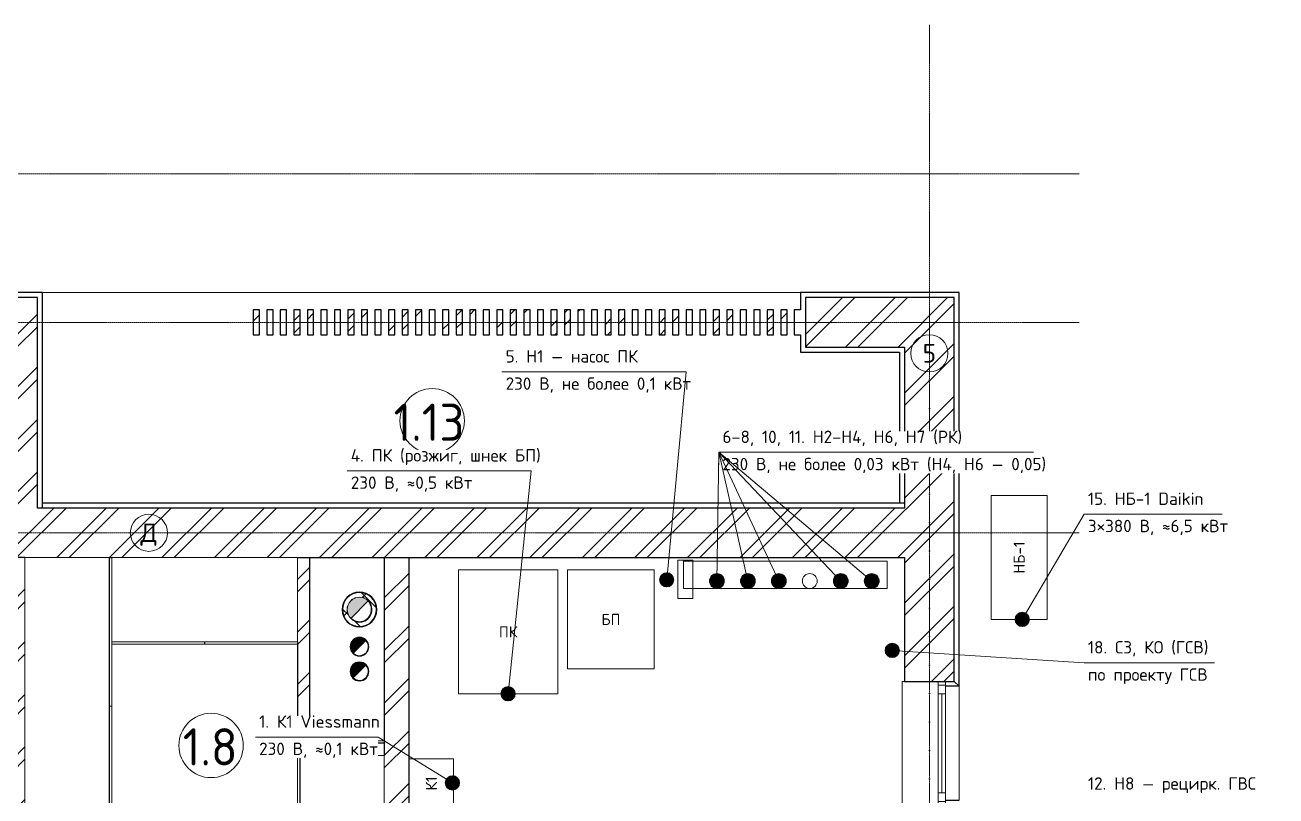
# Model space of a CAD drawing. Header units: millimetres. Extents: x -5016 to 62892, y -6019 to 88916.
# Drawn here: x 52700 to 62798, y 11674 to 17902 of the extents above; entities that cross this region are included whole.
import ezdxf
from ezdxf.enums import TextEntityAlignment as Align

# ---------------------------------------------------------------- set-up
doc = ezdxf.new("R2010")
doc.units = ezdxf.units.MM
doc.linetypes.add('ОВ_ШП', pattern=[460, 300, -80, 0, -80])
doc.linetypes.add('Осевая 12-2-2', pattern=[16, 12, -2, 0, -2])
for name, color, linetype, lineweight in [('A-AREA-IDEN', 8, 'Continuous', 13), ('A-COLS', 8, 'Continuous', 13), ('A-DETL-GENF', 9, 'Continuous', 13), ('A-FLOR', 9, 'Continuous', 13), ('A-GLAZ', 8, 'Continuous', 13), ('A-WALL', 8, 'Continuous', 13), ('A-WALL-PATT', 8, 'Continuous', 13), ('I-FURN', 9, 'Continuous', 13), ('S-GRID', 8, 'Continuous', 13), ('АР_подложка', 8, 'Continuous', 13), ('ОВ_выноски', 7, 'Continuous', 18), ('ОВ_марки', 7, 'Continuous', 18), ('ОВ_размеры', 7, 'Continuous', 13), ('ТЗ_контекст', 8, 'Continuous', 18), ('ТЗ_ЭОМ', 1, 'Continuous', 35)]:
    doc.layers.add(name, color=color, linetype=linetype, lineweight=lineweight)
doc.styles.add('GOST', font='isocpeur.ttf', dxfattribs={"width": 0.9})
doc.styles.add('GOST Common', font='GOST_Common.ttf', dxfattribs={"height": 300})
pattern_1 = [(45, (0, 0), (-212.132, 212.132), []), (45, (0, 100), (-212.132, 212.132), [])]

# ---------------------------------------------------------------- blocks, each defined once
blk = doc.blocks.new('INT 18 Шкаф - INT 18 Шкаф-1611660-Этаж 1 - Планировка')
at = {"layer": 'I-FURN'}
for p, q in [((-400, 350), (400, 350)), ((-400, 350), (-400, -330)), ((400, -330), (400, 350)), ((400, -330), (-400, -330)), ((-398.5, -332), (-0.8, -332)), ((-398.5, -332), (-398.5, -350)), ((-0.8, -350), (-398.5, -350)), ((-0.8, -350), (-0.8, -332)), ((0.8, -332), (398.5, -332)), ((0.8, -332), (0.8, -350)), ((398.5, -350), (0.8, -350)), ((398.5, -350), (398.5, -332))]:
    blk.add_line(p, q, dxfattribs=at)
blk = doc.blocks.new('INT 20 Окно Прямоугольник 1ст - INT 20 Окно Прямоугольник 1ст 1000-3000h-1568821-Этаж 1 - Планировка')
at = {"layer": 'A-GLAZ'}
for p, q in [((460, 240), (-460, 240)), ((-500, 130), (-400, 130)), ((-470, 130), (-500, 130)), ((-470, 70), (-470, 130)), ((-400, 130), (-470, 130)), ((-470, 130), (-470, 70)), ((400, 130), (500, 130)), ((470, 130), (400, 130)), ((500, 130), (470, 130)), ((470, 130), (470, 70)), ((470, 70), (470, 130)), ((-500, 70), (-470, 70)), ((-400, 70), (-500, 70)), ((-470, 70), (-400, 70)), ((500, 70), (400, 70)), ((400, 70), (470, 70)), ((470, 70), (500, 70)), ((-500, -200), (-500, -220)), ((500, -220), (500, -200)), ((-500, -220), (500, -220))]:
    blk.add_line(p, q, dxfattribs=at)
blk = doc.blocks.new('INT 20 Откосы окон снаружи Прямоугольник - INT 20 Откосы окон снаружи Прямоугольник-1566574-Этаж 1 - Планировка')
at = {"layer": 'A-WALL', "lineweight": 25}
for p, q in [((-477, 30), (-477, -80)), ((443, -80), (443, 30))]:
    blk.add_line(p, q, dxfattribs=at)
blk = doc.blocks.new('INT 20 Створка - 05_ Правое поворотно-откидное-1566575-Этаж 1 - Планировка')
at = {"layer": 'A-GLAZ'}
for p, q in [((400, 30), (-400, 30)), ((-400, 30), (-400, -30)), ((400, 30), (-400, 30)), ((-400, 30), (-400, -30)), ((400, -30), (400, 30)), ((400, -30), (400, 30)), ((-400, 0), (400, 0)), ((-400, -30), (400, -30)), ((-400, -30), (400, -30))]:
    blk.add_line(p, q, dxfattribs=at)
blk = doc.blocks.new('INT 18 Шкаф - INT 18 Шкаф-1565127-Этаж 1 - Планировка')
at = {"layer": 'I-FURN'}
for p, q in [((-750, 350), (750, 350)), ((-750, 350), (-750, -330)), ((750, -330), (750, 350)), ((750, -330), (-750, -330)), ((-748.5, -332), (-0.8, -332)), ((-748.5, -332), (-748.5, -350)), ((-0.8, -350), (-748.5, -350)), ((-0.8, -350), (-0.8, -332)), ((0.8, -332), (748.5, -332)), ((0.8, -332), (0.8, -350)), ((748.5, -350), (0.8, -350)), ((748.5, -350), (748.5, -332))]:
    blk.add_line(p, q, dxfattribs=at)
blk = doc.blocks.new('INT 18 Шкаф - INT 18 Шкаф-1565469-Этаж 1 - Планировка')
at = {"layer": 'I-FURN'}
for p, q in [((-1200, 330), (-1200, -350)), ((-1200, 330), (1200, 330)), ((-1198.5, 350), (-1198.5, 332)), ((-0.8, 332), (-1198.5, 332)), ((-520, 350), (-0.8, 350)), ((-0.8, 332), (-0.8, 350)), ((0.8, 350), (1198.5, 350)), ((0.8, 350), (0.8, 332)), ((1198.5, 332), (0.8, 332)), ((1198.5, 332), (1198.5, 350)), ((1200, -350), (1200, 330)), ((1200, -350), (-1200, -350))]:
    blk.add_line(p, q, dxfattribs=at)
blk = doc.blocks.new('INT Марка помещения - Номер помещения _ Площадь _ Имя-1615504-Этаж 1 - Планировка')
at = {"layer": 'A-AREA-IDEN'}
for start, end in [(360, 180), (180, 360)]:
    blk.add_arc((0, 0), 2.6, start, end, dxfattribs=at)
blk = doc.blocks.new('АР_plan1')
at = {"layer": 'A-COLS'}
h = blk.add_hatch(dxfattribs=at)
h.set_pattern_fill('FP_3', color=256, style=0, pattern_type=2)
h.set_pattern_definition([(45, (0, 0), (-141.4214, 141.4214), []), (135, (0, 0), (-141.4214, -141.4214), [])])
h.paths.add_polyline_path([(17568, 17715), (17607, 17720), (17643, 17737), (17672, 17762), (17694, 17795), (17705, 17833), (17705, 17872), (17693, 17911), (17672, 17943), (17643, 17969), (17607, 17985), (17568, 17991), (17529, 17985), (17494, 17969), (17464, 17943), (17443, 17910), (17432, 17872), (17432, 17833), (17443, 17795), (17464, 17762), (17494, 17737), (17529, 17720)])
h.paths.add_polyline_path([(17568, 17753), (17534, 17759), (17504, 17776), (17482, 17803), (17472, 17827), (17468, 17853), (17472, 17879), (17482, 17903), (17497, 17923), (17518, 17939), (17542, 17949), (17568, 17953), (17594, 17949), (17618, 17939), (17638, 17923), (17655, 17903), (17667, 17870), (17667, 17835), (17655, 17803), (17632, 17776), (17602, 17759)])
at = {"layer": 'A-DETL-GENF'}
for points in [[(17497, 17782), (17639, 17923), (17618, 17939), (17594, 17949), (17568, 17953), (17542, 17949), (17518, 17939), (17497, 17923), (17482, 17903), (17472, 17879), (17468, 17853), (17472, 17827), (17482, 17803)], [(17517, 17501), (17620, 17604), (17605, 17616), (17587, 17623), (17568, 17626), (17549, 17623), (17532, 17616), (17517, 17604), (17505, 17589), (17498, 17572), (17495, 17553), (17498, 17534), (17505, 17516)], [(17517, 17301), (17620, 17404), (17605, 17416), (17587, 17423), (17568, 17426), (17549, 17423), (17532, 17416), (17517, 17404), (17504, 17386), (17498, 17372), (17495, 17353), (17498, 17334), (17505, 17316)]]:
    blk.add_hatch(color=256, dxfattribs=at).paths.add_polyline_path(points)
at = {"layer": 'A-WALL-PATT', "lineweight": 9}
h = blk.add_hatch(dxfattribs=at)
h.set_pattern_fill('FP_1', color=256, style=0, pattern_type=2)
h.set_pattern_definition(pattern_1)
h.paths.add_polyline_path([(14930, 19973), (14968, 19973), (14968, 20373), (14428, 20373), (14428, 19973), (14568, 19973)])
h.paths.add_polyline_path([(11868, 19973), (12008, 19973), (12008, 20373), (11868, 20373), (11868, 20243)])
h = blk.add_hatch(dxfattribs=at)
h.set_pattern_fill('FP_1', color=256, style=0, pattern_type=2)
h.set_pattern_definition(pattern_1)
h.paths.add_polyline_path([(21968, 19973), (22368, 19973), (22368, 20373), (21168, 20373), (21168, 19973)])
h = blk.add_hatch(dxfattribs=at)
h.set_pattern_fill('FP_1', color=256, style=0, pattern_type=2)
h.set_pattern_definition(pattern_1)
h.paths.add_polyline_path([(16711, 20073), (16761, 20073), (16761, 20273), (16711, 20273)])
h = blk.add_hatch(dxfattribs=at)
h.set_pattern_fill('FP_1', color=256, style=0, pattern_type=2)
h.set_pattern_definition(pattern_1)
h.paths.add_polyline_path([(16820, 20073), (16870, 20073), (16870, 20273), (16820, 20273)])
h = blk.add_hatch(dxfattribs=at)
h.set_pattern_fill('FP_1', color=256, style=0, pattern_type=2)
h.set_pattern_definition(pattern_1)
h.paths.add_polyline_path([(17038, 20073), (17088, 20073), (17088, 20273), (17038, 20273)])
h = blk.add_hatch(dxfattribs=at)
h.set_pattern_fill('FP_1', color=256, style=0, pattern_type=2)
h.set_pattern_definition(pattern_1)
h.paths.add_polyline_path([(17148, 20073), (17198, 20073), (17198, 20273), (17148, 20273)])
h = blk.add_hatch(dxfattribs=at)
h.set_pattern_fill('FP_1', color=256, style=0, pattern_type=2)
h.set_pattern_definition(pattern_1)
h.paths.add_polyline_path([(17257, 20073), (17307, 20073), (17307, 20273), (17257, 20273)])
h = blk.add_hatch(dxfattribs=at)
h.set_pattern_fill('FP_1', color=256, style=0, pattern_type=2)
h.set_pattern_definition(pattern_1)
h.paths.add_polyline_path([(17475, 20073), (17525, 20073), (17525, 20273), (17475, 20273)])
h = blk.add_hatch(dxfattribs=at)
h.set_pattern_fill('FP_1', color=256, style=0, pattern_type=2)
h.set_pattern_definition(pattern_1)
h.paths.add_polyline_path([(17584, 20073), (17634, 20073), (17634, 20273), (17584, 20273)])
h = blk.add_hatch(dxfattribs=at)
h.set_pattern_fill('FP_1', color=256, style=0, pattern_type=2)
h.set_pattern_definition(pattern_1)
h.paths.add_polyline_path([(17693, 20073), (17743, 20073), (17743, 20273), (17693, 20273)])
h = blk.add_hatch(dxfattribs=at)
h.set_pattern_fill('FP_1', color=256, style=0, pattern_type=2)
h.set_pattern_definition(pattern_1)
h.paths.add_polyline_path([(17803, 20073), (17853, 20073), (17853, 20273), (17803, 20273)])
h = blk.add_hatch(dxfattribs=at)
h.set_pattern_fill('FP_1', color=256, style=0, pattern_type=2)
h.set_pattern_definition(pattern_1)
h.paths.add_polyline_path([(17912, 20073), (17962, 20073), (17962, 20273), (17912, 20273)])
h = blk.add_hatch(dxfattribs=at)
h.set_pattern_fill('FP_1', color=256, style=0, pattern_type=2)
h.set_pattern_definition(pattern_1)
h.paths.add_polyline_path([(18021, 20073), (18071, 20073), (18071, 20273), (18021, 20273)])
h = blk.add_hatch(dxfattribs=at)
h.set_pattern_fill('FP_1', color=256, style=0, pattern_type=2)
h.set_pattern_definition(pattern_1)
h.paths.add_polyline_path([(18130, 20073), (18180, 20073), (18180, 20273), (18130, 20273)])
h = blk.add_hatch(dxfattribs=at)
h.set_pattern_fill('FP_1', color=256, style=0, pattern_type=2)
h.set_pattern_definition(pattern_1)
h.paths.add_polyline_path([(18239, 20073), (18289, 20073), (18289, 20273), (18239, 20273)])
h = blk.add_hatch(dxfattribs=at)
h.set_pattern_fill('FP_1', color=256, style=0, pattern_type=2)
h.set_pattern_definition(pattern_1)
h.paths.add_polyline_path([(18349, 20073), (18399, 20073), (18399, 20273), (18349, 20273)])
h = blk.add_hatch(dxfattribs=at)
h.set_pattern_fill('FP_1', color=256, style=0, pattern_type=2)
h.set_pattern_definition(pattern_1)
h.paths.add_polyline_path([(18458, 20073), (18508, 20073), (18508, 20273), (18458, 20273)])
h = blk.add_hatch(dxfattribs=at)
h.set_pattern_fill('FP_1', color=256, style=0, pattern_type=2)
h.set_pattern_definition(pattern_1)
h.paths.add_polyline_path([(18567, 20073), (18617, 20073), (18617, 20273), (18567, 20273)])
h = blk.add_hatch(dxfattribs=at)
h.set_pattern_fill('FP_1', color=256, style=0, pattern_type=2)
h.set_pattern_definition(pattern_1)
h.paths.add_polyline_path([(18676, 20073), (18726, 20073), (18726, 20273), (18676, 20273)])
h = blk.add_hatch(dxfattribs=at)
h.set_pattern_fill('FP_1', color=256, style=0, pattern_type=2)
h.set_pattern_definition(pattern_1)
h.paths.add_polyline_path([(18785, 20073), (18835, 20073), (18835, 20273), (18785, 20273)])
h = blk.add_hatch(dxfattribs=at)
h.set_pattern_fill('FP_1', color=256, style=0, pattern_type=2)
h.set_pattern_definition(pattern_1)
h.paths.add_polyline_path([(18895, 20073), (18945, 20073), (18945, 20273), (18895, 20273)])
h = blk.add_hatch(dxfattribs=at)
h.set_pattern_fill('FP_1', color=256, style=0, pattern_type=2)
h.set_pattern_definition(pattern_1)
h.paths.add_polyline_path([(19113, 20073), (19163, 20073), (19163, 20273), (19113, 20273)])
h = blk.add_hatch(dxfattribs=at)
h.set_pattern_fill('FP_1', color=256, style=0, pattern_type=2)
h.set_pattern_definition(pattern_1)
h.paths.add_polyline_path([(19222, 20073), (19272, 20073), (19272, 20273), (19222, 20273)])
h = blk.add_hatch(dxfattribs=at)
h.set_pattern_fill('FP_1', color=256, style=0, pattern_type=2)
h.set_pattern_definition(pattern_1)
h.paths.add_polyline_path([(19331, 20073), (19381, 20073), (19381, 20273), (19331, 20273)])
h = blk.add_hatch(dxfattribs=at)
h.set_pattern_fill('FP_1', color=256, style=0, pattern_type=2)
h.set_pattern_definition(pattern_1)
h.paths.add_polyline_path([(19550, 20073), (19600, 20073), (19600, 20273), (19550, 20273)])
h = blk.add_hatch(dxfattribs=at)
h.set_pattern_fill('FP_1', color=256, style=0, pattern_type=2)
h.set_pattern_definition(pattern_1)
h.paths.add_polyline_path([(19659, 20073), (19709, 20073), (19709, 20273), (19659, 20273)])
h = blk.add_hatch(dxfattribs=at)
h.set_pattern_fill('FP_1', color=256, style=0, pattern_type=2)
h.set_pattern_definition(pattern_1)
h.paths.add_polyline_path([(19768, 20073), (19818, 20073), (19818, 20273), (19768, 20273)])
h = blk.add_hatch(dxfattribs=at)
h.set_pattern_fill('FP_1', color=256, style=0, pattern_type=2)
h.set_pattern_definition(pattern_1)
h.paths.add_polyline_path([(19986, 20073), (20036, 20073), (20036, 20273), (19986, 20273)])
h = blk.add_hatch(dxfattribs=at)
h.set_pattern_fill('FP_1', color=256, style=0, pattern_type=2)
h.set_pattern_definition(pattern_1)
h.paths.add_polyline_path([(20096, 20073), (20146, 20073), (20146, 20273), (20096, 20273)])
h = blk.add_hatch(dxfattribs=at)
h.set_pattern_fill('FP_1', color=256, style=0, pattern_type=2)
h.set_pattern_definition(pattern_1)
h.paths.add_polyline_path([(20205, 20073), (20255, 20073), (20255, 20273), (20205, 20273)])
h = blk.add_hatch(dxfattribs=at)
h.set_pattern_fill('FP_1', color=256, style=0, pattern_type=2)
h.set_pattern_definition(pattern_1)
h.paths.add_polyline_path([(20423, 20073), (20473, 20073), (20473, 20273), (20423, 20273)])
h = blk.add_hatch(dxfattribs=at)
h.set_pattern_fill('FP_1', color=256, style=0, pattern_type=2)
h.set_pattern_definition(pattern_1)
h.paths.add_polyline_path([(20532, 20073), (20582, 20073), (20582, 20273), (20532, 20273)])
h = blk.add_hatch(dxfattribs=at)
h.set_pattern_fill('FP_1', color=256, style=0, pattern_type=2)
h.set_pattern_definition(pattern_1)
h.paths.add_polyline_path([(20641, 20073), (20691, 20073), (20691, 20273), (20641, 20273)])
h = blk.add_hatch(dxfattribs=at)
h.set_pattern_fill('FP_1', color=256, style=0, pattern_type=2)
h.set_pattern_definition(pattern_1)
h.paths.add_polyline_path([(20860, 20073), (20910, 20073), (20910, 20273), (20860, 20273)])
h = blk.add_hatch(dxfattribs=at)
h.set_pattern_fill('FP_1', color=256, style=0, pattern_type=2)
h.set_pattern_definition(pattern_1)
h.paths.add_polyline_path([(20969, 20073), (21019, 20073), (21019, 20273), (20969, 20273)])
h = blk.add_hatch(dxfattribs=at)
h.set_pattern_fill('FP_1', color=256, style=0, pattern_type=2)
h.set_pattern_definition(pattern_1)
h.paths.add_polyline_path([(14568, 18673), (14968, 18673), (14968, 19973), (14568, 19973)])
h = blk.add_hatch(dxfattribs=at)
h.set_pattern_fill('FP_1', color=256, style=0, pattern_type=2)
h.set_pattern_definition(pattern_1)
h.paths.add_polyline_path([(22368, 18673), (22368, 19973), (21968, 19973), (21968, 18673), (22150, 18673)])
h = blk.add_hatch(dxfattribs=at)
h.set_pattern_fill('FP_1', color=256, style=0, pattern_type=2)
h.set_pattern_definition(pattern_1)
h.paths.add_polyline_path([(21968, 18273), (21968, 18673), (14568, 18673), (14568, 18273), (20706, 18273)])
h = blk.add_hatch(dxfattribs=at)
h.set_pattern_fill('FP_1', color=256, style=0, pattern_type=2)
h.set_pattern_definition(pattern_1)
h.paths.add_polyline_path([(21968, 5973), (22368, 5973), (22368, 7013), (22298, 7013), (22298, 8733), (22368, 8733), (22368, 10663), (22298, 10663), (22298, 12383), (22368, 12383), (22368, 14148), (21968, 14148), (21968, 12423), (22238, 12423), (22238, 10623), (21968, 10623), (21968, 8773), (22238, 8773), (22238, 6973), (21968, 6973), (21968, 6100)])
h.paths.add_polyline_path([(22368, 15248), (22368, 16273), (21968, 16273), (21968, 15248)])
h.paths.add_polyline_path([(21968, 17273), (22368, 17273), (22368, 18673), (21968, 18673), (21968, 18173)])
h = blk.add_hatch(dxfattribs=at)
h.set_pattern_fill('FP_1', color=256, style=0, pattern_type=2)
h.set_pattern_definition(pattern_1)
h.paths.add_polyline_path([(14868, 5973), (14868, 7373), (14568, 7373), (14568, 5973)])
h.paths.add_polyline_path([(14868, 8273), (14868, 13948), (14568, 13948), (14568, 8273)])
h.paths.add_polyline_path([(14568, 15448), (14868, 15448), (14868, 18273), (14568, 18273), (14568, 15873)])
h = blk.add_hatch(dxfattribs=at)
h.set_pattern_fill('FP_1', color=256, style=0, pattern_type=2)
h.set_pattern_definition(pattern_1)
h.paths.add_polyline_path([(17168, 16673), (17168, 18273), (17068, 18273), (17068, 16673), (17088, 16673)])
h = blk.add_hatch(dxfattribs=at)
h.set_pattern_fill('FP_1', color=256, style=0, pattern_type=2)
h.set_pattern_definition(pattern_1)
h.paths.add_polyline_path([(17968, 13723), (17968, 14248), (17768, 14248), (17768, 13723), (17818, 13723)])
h.paths.add_polyline_path([(17768, 15148), (17968, 15148), (17968, 18273), (17768, 18273), (17768, 15673)])
h = blk.add_hatch(dxfattribs=at)
h.set_pattern_fill('FP_1', color=256, style=0, pattern_type=2)
h.set_pattern_definition(pattern_1)
h.paths.add_polyline_path([(17168, 16773), (17168, 16673), (17768, 16673), (17768, 16773)])
at = {"layer": 'A-COLS', "lineweight": 25}
for centre, radius, start, end in [((17568, 17853), 140, 90, 270), ((17568, 17853), 138, 90, 270), ((17568, 17853), 138, 90, 270), ((17568, 17853), 140, 270, 90), ((17568, 17853), 138, 270, 90), ((17568, 17853), 138, 270, 90), ((17568, 17853), 100, 167.977, 173.3546), ((17568, 17853), 100, 167.977, 173.3546), ((17568, 17853), 100, 126.6454, 132.023), ((17568, 17853), 100, 126.6454, 132.023), ((17568, 17853), 100, 107.977, 113.3546), ((17568, 17853), 100, 107.977, 113.3546), ((17568, 17853), 100, 270, 44.9617), ((17568, 17853), 100, 270, 44.9617), ((17568, 17853), 98, 270, 44.232), ((17568, 17853), 100, 66.6454, 72.023), ((17568, 17853), 100, 66.6454, 72.023), ((17568, 17853), 100, 47.977, 53.3546), ((17568, 17853), 100, 47.977, 53.3546), ((17568, 17853), 100, 186.6454, 192.023), ((17568, 17853), 100, 186.6454, 192.023), ((17568, 17853), 100, 224.9617, 270), ((17568, 17853), 100, 224.9617, 270), ((17568, 17853), 98, 224.9617, 270), ((17568, 17553), 75, 90, 270), ((17568, 17553), 73, 154.9712, 160.0288), ((17568, 17553), 73, 109.9712, 115.0288), ((17568, 17553), 75, 270, 90), ((17568, 17553), 73, 270, 45), ((17568, 17553), 73, 64.9712, 70.0288), ((17568, 17553), 73, 199.9712, 205.0288), ((17568, 17553), 73, 225, 270), ((17568, 17353), 75, 90, 270), ((17568, 17353), 73, 154.9712, 160.0288), ((17568, 17353), 73, 109.9712, 115.0288), ((17568, 17353), 75, 270, 90), ((17568, 17353), 73, 270, 45), ((17568, 17353), 73, 64.9712, 70.0288), ((17568, 17353), 73, 199.9712, 205.0288), ((17568, 17353), 73, 225, 270)]:
    blk.add_arc(centre, radius, start, end, dxfattribs=at)
at = {"layer": 'A-DETL-GENF'}
for p, q in [((17497, 17782), (17639, 17923)), ((17517, 17501), (17620, 17604)), ((17517, 17301), (17620, 17404))]:
    blk.add_line(p, q, dxfattribs=at)
for centre, radius in [((17568, 17853), 100), ((17568, 17553), 73), ((17568, 17353), 73)]:
    blk.add_arc(centre, radius, 45, 225, dxfattribs=at)
at = {"layer": 'A-FLOR'}
blk.add_line((21128, 20413), (15008, 20413), dxfattribs=at)
at = {"layer": 'A-WALL', "lineweight": 25}
for p, q in [((15008, 20413), (14388, 20413)), ((15008, 18673), (15008, 20413)), ((21128, 20413), (21128, 20273)), ((22408, 20413), (21128, 20413)), ((22408, 17233), (22408, 20413)), ((14968, 20373), (14428, 20373)), ((14968, 18673), (14968, 20373)), ((22368, 20373), (21168, 20373)), ((21168, 20373), (21168, 19973)), ((22368, 17273), (22368, 20373)), ((16711, 20273), (16711, 20073)), ((16761, 20273), (16711, 20273)), ((16761, 20073), (16761, 20273)), ((16820, 20273), (16820, 20073)), ((16870, 20273), (16820, 20273)), ((16870, 20073), (16870, 20273)), ((16929, 20273), (16929, 20073)), ((16979, 20273), (16929, 20273)), ((16979, 20073), (16979, 20273)), ((17038, 20273), (17038, 20073)), ((17088, 20273), (17038, 20273)), ((17088, 20073), (17088, 20273)), ((17148, 20273), (17148, 20073)), ((17198, 20273), (17148, 20273)), ((17198, 20073), (17198, 20273)), ((17257, 20273), (17257, 20073)), ((17307, 20273), (17257, 20273)), ((17307, 20073), (17307, 20273)), ((17366, 20273), (17366, 20073)), ((17416, 20273), (17366, 20273)), ((17416, 20073), (17416, 20273)), ((17475, 20273), (17475, 20073)), ((17525, 20273), (17475, 20273)), ((17525, 20073), (17525, 20273)), ((17584, 20273), (17584, 20073)), ((17634, 20273), (17584, 20273)), ((17634, 20073), (17634, 20273)), ((17693, 20273), (17693, 20073)), ((17743, 20273), (17693, 20273)), ((17743, 20073), (17743, 20273)), ((17803, 20273), (17803, 20073)), ((17853, 20273), (17803, 20273)), ((17853, 20073), (17853, 20273)), ((17912, 20273), (17912, 20073)), ((17962, 20273), (17912, 20273)), ((17962, 20073), (17962, 20273)), ((18021, 20273), (18021, 20073)), ((18071, 20273), (18021, 20273)), ((18071, 20073), (18071, 20273)), ((18130, 20273), (18130, 20073)), ((18180, 20273), (18130, 20273)), ((18180, 20073), (18180, 20273)), ((18239, 20273), (18239, 20073)), ((18289, 20273), (18239, 20273)), ((18289, 20073), (18289, 20273)), ((18349, 20273), (18349, 20073)), ((18399, 20273), (18349, 20273)), ((18399, 20073), (18399, 20273)), ((18458, 20273), (18458, 20073)), ((18508, 20273), (18458, 20273)), ((18508, 20073), (18508, 20273)), ((18567, 20273), (18567, 20073)), ((18617, 20273), (18567, 20273)), ((18617, 20073), (18617, 20273)), ((18676, 20273), (18676, 20073)), ((18726, 20273), (18676, 20273)), ((18726, 20073), (18726, 20273)), ((18785, 20273), (18785, 20073)), ((18835, 20273), (18785, 20273)), ((18835, 20073), (18835, 20273)), ((18895, 20273), (18895, 20073)), ((18945, 20273), (18895, 20273)), ((18945, 20073), (18945, 20273)), ((19004, 20273), (19004, 20073)), ((19054, 20273), (19004, 20273)), ((19054, 20073), (19054, 20273)), ((19113, 20273), (19113, 20073)), ((19163, 20273), (19113, 20273)), ((19163, 20073), (19163, 20273)), ((19222, 20273), (19222, 20073)), ((19272, 20273), (19222, 20273)), ((19272, 20073), (19272, 20273)), ((19331, 20273), (19331, 20073)), ((19381, 20273), (19331, 20273)), ((19381, 20073), (19381, 20273)), ((19440, 20273), (19440, 20073)), ((19490, 20273), (19440, 20273)), ((19490, 20073), (19490, 20273)), ((19550, 20273), (19550, 20073)), ((19600, 20273), (19550, 20273)), ((19600, 20073), (19600, 20273)), ((19659, 20273), (19659, 20073)), ((19709, 20273), (19659, 20273)), ((19709, 20073), (19709, 20273)), ((19768, 20273), (19768, 20073)), ((19818, 20273), (19768, 20273)), ((19818, 20073), (19818, 20273)), ((19877, 20273), (19877, 20073)), ((19927, 20273), (19877, 20273)), ((19927, 20073), (19927, 20273)), ((19986, 20273), (19986, 20073)), ((20036, 20273), (19986, 20273)), ((20036, 20073), (20036, 20273)), ((20096, 20273), (20096, 20073)), ((20146, 20273), (20096, 20273)), ((20146, 20073), (20146, 20273)), ((20205, 20273), (20205, 20073)), ((20255, 20273), (20205, 20273)), ((20255, 20073), (20255, 20273)), ((20314, 20273), (20314, 20073)), ((20364, 20273), (20314, 20273)), ((20364, 20073), (20364, 20273)), ((20423, 20273), (20423, 20073)), ((20473, 20273), (20423, 20273)), ((20473, 20073), (20473, 20273)), ((20532, 20273), (20532, 20073)), ((20582, 20273), (20532, 20273)), ((20582, 20073), (20582, 20273)), ((20641, 20273), (20641, 20073)), ((20691, 20273), (20641, 20273)), ((20691, 20073), (20691, 20273)), ((20751, 20273), (20751, 20073)), ((20801, 20273), (20751, 20273)), ((20801, 20073), (20801, 20273)), ((20860, 20273), (20860, 20073)), ((20910, 20273), (20860, 20273)), ((20910, 20073), (20910, 20273)), ((20969, 20273), (20969, 20073)), ((21019, 20273), (20969, 20273)), ((21019, 20073), (21019, 20273)), ((21078, 20273), (21078, 20073)), ((21128, 20273), (21078, 20273)), ((16711, 20073), (16761, 20073)), ((16820, 20073), (16870, 20073)), ((16929, 20073), (16979, 20073)), ((17038, 20073), (17088, 20073)), ((17148, 20073), (17198, 20073)), ((17257, 20073), (17307, 20073)), ((17366, 20073), (17416, 20073)), ((17475, 20073), (17525, 20073)), ((17584, 20073), (17634, 20073)), ((17693, 20073), (17743, 20073)), ((17803, 20073), (17853, 20073)), ((17912, 20073), (17962, 20073)), ((18021, 20073), (18071, 20073)), ((18130, 20073), (18180, 20073)), ((18239, 20073), (18289, 20073)), ((18349, 20073), (18399, 20073)), ((18458, 20073), (18508, 20073)), ((18567, 20073), (18617, 20073)), ((18676, 20073), (18726, 20073)), ((18785, 20073), (18835, 20073)), ((18895, 20073), (18945, 20073)), ((19004, 20073), (19054, 20073)), ((19113, 20073), (19163, 20073)), ((19222, 20073), (19272, 20073)), ((19331, 20073), (19381, 20073)), ((19440, 20073), (19490, 20073)), ((19550, 20073), (19600, 20073)), ((19659, 20073), (19709, 20073)), ((19768, 20073), (19818, 20073)), ((19877, 20073), (19927, 20073)), ((19986, 20073), (20036, 20073)), ((20096, 20073), (20146, 20073)), ((20205, 20073), (20255, 20073)), ((20314, 20073), (20364, 20073)), ((20423, 20073), (20473, 20073)), ((20532, 20073), (20582, 20073)), ((20641, 20073), (20691, 20073)), ((20751, 20073), (20801, 20073)), ((20860, 20073), (20910, 20073)), ((20969, 20073), (21019, 20073)), ((21078, 20073), (21128, 20073)), ((21128, 20073), (21128, 19933)), ((21128, 19933), (21928, 19933)), ((21168, 19973), (21968, 19973)), ((21928, 19933), (21928, 18713)), ((21968, 19973), (21968, 18673)), ((21968, 18713), (15008, 18713)), ((21968, 18673), (14968, 18673)), ((14868, 18273), (14568, 18273)), ((15548, 18273), (15568, 18273)), ((17068, 18273), (21968, 18273)), ((17168, 16773), (17168, 18273)), ((17768, 18273), (17768, 16673)), ((17968, 15148), (17968, 18273)), ((21968, 18273), (21968, 17273)), ((17068, 17593), (17068, 16673)), ((21968, 17273), (22368, 17273)), ((22368, 17273), (22408, 17233)), ((17768, 16773), (17168, 16773)), ((17068, 16673), (17088, 16673))]:
    blk.add_line(p, q, dxfattribs=at)
at = {"layer": 'S-GRID', "color": 251, "linetype": 'Осевая 12-2-2', "true_color": 0x646464}
for p, q in [((22168, 22575), (22168, -1346)), ((23376, 21373), (-1176, 21373)), ((23376, 20173), (-1176, 20173)), ((23376, 18473), (-1176, 18473))]:
    blk.add_line(p, q, dxfattribs=at)
at = {"layer": 'A-AREA-IDEN', "xscale": 99.99999999999993, "yscale": 99.99999999999993, "zscale": 99.99999999999993}
for p in [(18155, 19378), (16370, 16755)]:
    blk.add_blockref('INT Марка помещения - Номер помещения _ Площадь _ Имя-1615504-Этаж 1 - Планировка', p, dxfattribs=at)
at = {"layer": 'A-GLAZ', "rotation": 269.9999999999999}
for name, p in [('INT 20 Окно Прямоугольник 1ст - INT 20 Окно Прямоугольник 1ст 1000-3000h-1568821-Этаж 1 - Планировка', (22168, 16773)), ('INT 20 Створка - 05_ Правое поворотно-откидное-1566575-Этаж 1 - Планировка', (22268, 16773))]:
    blk.add_blockref(name, p, dxfattribs=at)
at = {"layer": 'A-WALL', "lineweight": 25, "rotation": 269.9999999999999}
blk.add_blockref('INT 20 Откосы окон снаружи Прямоугольник - INT 20 Откосы окон снаружи Прямоугольник-1566574-Этаж 1 - Планировка', (22378, 16756), dxfattribs=at)
at = {"layer": 'I-FURN'}
for name, p, rotation in [('INT 18 Шкаф - INT 18 Шкаф-1565469-Этаж 1 - Планировка', (15218, 17073), 270.0000000000002), ('INT 18 Шкаф - INT 18 Шкаф-1611660-Этаж 1 - Планировка', (17418, 16273), 269.9999999999993)]:
    blk.add_blockref(name, p, dxfattribs=dict(at, rotation=rotation))
blk.add_blockref('INT 18 Шкаф - INT 18 Шкаф-1565127-Этаж 1 - Планировка', (16318, 17923), dxfattribs=at)
at = {"layer": 'A-AREA-IDEN', "char_height": 300, "attachment_point": 1, "style": 'GOST Common'}
for s, insert, width in [('1.13', (17843, 19516), 761.6), ('1.8', (16141, 16894), 561.18)]:
    blk.add_mtext(s, dxfattribs=dict(at, insert=insert, width=width))

msp = doc.modelspace()

# ---------------------------------------------------------------- block references
at = {"layer": 'АР_подложка'}
msp.add_blockref('АР_plan1', (37832, -4673), dxfattribs=at)

# ---------------------------------------------------------------- next in the draw order: hatches: boundary and pattern name
at = {"layer": 'ОВ_выноски'}
h = msp.add_hatch(color=7, dxfattribs=at)
edge = h.paths.add_edge_path()
edge.add_arc((57880, 13420), 17.5, 0, 360)
h = msp.add_hatch(color=7, dxfattribs=at)
edge = h.paths.add_edge_path()
edge.add_arc((58285, 13410), 17.5, 0, 360)
h = msp.add_hatch(color=7, dxfattribs=at)
edge = h.paths.add_edge_path()
edge.add_arc((58535, 13410), 17.5, 0, 360)
h = msp.add_hatch(color=7, dxfattribs=at)
edge = h.paths.add_edge_path()
edge.add_arc((58785, 13410), 17.5, 0, 360)
h = msp.add_hatch(color=7, dxfattribs=at)
edge = h.paths.add_edge_path()
edge.add_arc((59285, 13410), 17.5, 0, 360)
h = msp.add_hatch(color=7, dxfattribs=at)
edge = h.paths.add_edge_path()
edge.add_arc((59535, 13410), 17.5, 0, 360)
h = msp.add_hatch(color=7, dxfattribs=at)
edge = h.paths.add_edge_path()
edge.add_arc((60750, 13100), 17.5, 0, 360)
h = msp.add_hatch(color=7, dxfattribs=at)
edge = h.paths.add_edge_path()
edge.add_arc((59700, 12850), 17.5, 0, 360)
h = msp.add_hatch(color=7, dxfattribs=at)
edge = h.paths.add_edge_path()
edge.add_arc((56600, 12500), 17.5, 0, 360)
h = msp.add_hatch(color=7, dxfattribs=at)
edge = h.paths.add_edge_path()
edge.add_arc((56150, 11780), 17.5, 0, 360)
at = {"layer": 'ТЗ_ЭОМ'}
h = msp.add_hatch(color=1, dxfattribs=at)
edge = h.paths.add_edge_path()
edge.add_arc((57880, 13420), 55, 0, 360)
h = msp.add_hatch(color=1, dxfattribs=at)
edge = h.paths.add_edge_path()
edge.add_arc((58285, 13410), 55, 0, 360)
h = msp.add_hatch(color=1, dxfattribs=at)
edge = h.paths.add_edge_path()
edge.add_arc((58535, 13410), 55, 0, 360)
h = msp.add_hatch(color=1, dxfattribs=at)
edge = h.paths.add_edge_path()
edge.add_arc((58785, 13410), 55, 0, 360)
h = msp.add_hatch(color=1, dxfattribs=at)
edge = h.paths.add_edge_path()
edge.add_arc((59285, 13410), 55, 0, 360)
h = msp.add_hatch(color=1, dxfattribs=at)
edge = h.paths.add_edge_path()
edge.add_arc((59535, 13410), 55, 0, 360)
h = msp.add_hatch(color=1, dxfattribs=at)
edge = h.paths.add_edge_path()
edge.add_arc((60750, 13100), 55, 0, 360)
h = msp.add_hatch(color=1, dxfattribs=at)
edge = h.paths.add_edge_path()
edge.add_arc((59700, 12850), 55, 0, 360)
h = msp.add_hatch(color=1, dxfattribs=at)
edge = h.paths.add_edge_path()
edge.add_arc((56600, 12500), 55, 0, 360)
h = msp.add_hatch(color=1, dxfattribs=at)
edge = h.paths.add_edge_path()
edge.add_arc((56150, 11780), 55, 0, 360)

# ---------------------------------------------------------------- next in the draw order: linework, layer by layer
at = {"layer": 'ОВ_выноски'}
for centre in [(57880, 13420), (58285, 13410), (58535, 13410), (58785, 13410), (59285, 13410), (59535, 13410), (60750, 13100), (59700, 12850), (56600, 12500), (56150, 11780)]:
    msp.add_circle(centre, 17.5, dxfattribs=at)
at = {"layer": 'ОВ_размеры', "linetype": 'ОВ_ШП', "ltscale": 0.5}
for points in [[(60000, 8400), (60000, 15100)], [(53850, 13800), (54900, 13800)]]:
    msp.add_lwpolyline(points, dxfattribs=at)
at = {"layer": 'ОВ_размеры'}
for centre in [(60000, 15250), (53700, 13800)]:
    msp.add_circle(centre, 150, dxfattribs=at)
at = {"layer": 'ТЗ_контекст'}
for points in [[(60500, 13100), (60950, 13100), (60950, 14100), (60500, 14100)], [(55000, 12120), (55600, 12120), (55600, 13600), (55000, 13600)], [(57970, 13270), (58090, 13270), (58090, 13580), (57970, 13580)], [(58016, 13350), (59660, 13350), (59660, 13570), (58016, 13570)], [(56200, 12500), (57000, 12500), (57000, 13500), (56200, 13500)], [(57080, 12700), (57780, 12700), (57780, 13500), (57080, 13500)], [(55800, 11575), (56160, 11575), (56160, 11975), (55800, 11975)]]:
    msp.add_lwpolyline(points, close=True, dxfattribs=at)
for centre in [(58285, 13410), (58535, 13410), (58785, 13410), (59035, 13410), (59285, 13410), (59535, 13410)]:
    msp.add_circle(centre, 60, dxfattribs=at)
at = {"layer": 'ТЗ_ЭОМ'}
for centre in [(57880, 13420), (58285, 13410), (58535, 13410), (58785, 13410), (59285, 13410), (59535, 13410), (60750, 13100), (59700, 12850), (56600, 12500), (56150, 11780)]:
    msp.add_circle(centre, 55, dxfattribs=at)

# ---------------------------------------------------------------- next in the draw order: texts
at = {"layer": 'ОВ_размеры', "style": 'GOST'}
for s, p in [('5', (60000, 15250)), ('Д', (53700, 13800))]:
    msp.add_text(s, height=150, dxfattribs=at).set_placement(p, align=Align.MIDDLE_CENTER)
at = {"layer": 'ТЗ_контекст', "style": 'GOST'}
for s, p in [('НБ-1', (60725, 13600)), ('К1', (55980, 11775))]:
    msp.add_text(s, height=90, rotation=90, dxfattribs=at).set_placement(p, align=Align.MIDDLE_CENTER)
for s, p in [('БП', (57430, 13100)), ('ПК', (56600, 13000))]:
    msp.add_text(s, height=90, dxfattribs=at).set_placement(p, align=Align.MIDDLE_CENTER)

# ---------------------------------------------------------------- next in the draw order: wipeouts: each hides what was drawn before it
for points in [[(56550, 14930), (58036, 14930), (58036, 15270), (56550, 15270)], [(55300, 14130), (56786, 14130), (56786, 14470), (55300, 14470)], [(61250, 13780), (62364, 13780), (62364, 14120), (61250, 14120)], [(61250, 12580), (62302, 12580), (62302, 12920), (61250, 12920)], [(61250, 11480), (62798, 11480), (62798, 11820), (61250, 11820)]]:
    msp.add_wipeout(points)

# ---------------------------------------------------------------- next in the draw order: linework, layer by layer
at = {"layer": 'ОВ_выноски'}
for points in [[(56550, 15100), (58036, 15100)], [(57880, 13420), (58036, 15100)], [(55300, 14300), (56786, 14300)], [(56600, 12500), (56786, 14300)], [(60750, 13100), (61250, 13950)], [(61250, 13950), (62364, 13950)], [(59700, 12850), (61250, 12750)], [(61250, 12750), (62302, 12750)]]:
    msp.add_lwpolyline(points, dxfattribs=at)

# ---------------------------------------------------------------- next in the draw order: texts
at = {"layer": 'ОВ_марки', "style": 'GOST'}
for s, p in [('5. Н1 — насос ПК', (56580, 15145)), ('4. ПК (розжиг, шнек БП)', (55330, 14345)), ('15. НБ-1 Daikin', (61280, 13995)), ('18. СЗ, КО (ГСВ)', (61280, 12795)), ('12. Н8 — рецирк. ГВС', (61280, 11695))]:
    msp.add_text(s, height=100, dxfattribs=at).set_placement(p, align=Align.BOTTOM_LEFT)
for s, p in [('230 В, не более 0,1 кВт', (56580, 15055)), ('230 В, ≈0,5 кВт', (55330, 14255)), ('3×380 В, ≈6,5 кВт', (61280, 13905)), ('по проекту ГСВ', (61280, 12705))]:
    msp.add_text(s, height=100, dxfattribs=at).set_placement(p, align=Align.TOP_LEFT)

# ---------------------------------------------------------------- next in the draw order: wipeouts: each hides what was drawn before it
for points in [[(58300, 14280), (60840, 14280), (60840, 14620), (58300, 14620)], [(54560, 11980), (55550, 11980), (55550, 12320), (54560, 12320)]]:
    msp.add_wipeout(points)

# ---------------------------------------------------------------- next in the draw order: linework, layer by layer
at = {"layer": 'ОВ_выноски'}
for points in [[(58285, 13410), (58300, 14450)], [(58300, 14450), (60840, 14450)], [(58535, 13410), (58300, 14450)], [(58785, 13410), (58300, 14450)], [(59285, 13410), (58300, 14450)], [(59535, 13410), (58300, 14450)], [(54560, 12150), (55550, 12150)], [(56150, 11780), (55550, 12150)]]:
    msp.add_lwpolyline(points, dxfattribs=at)

# ---------------------------------------------------------------- next in the draw order: texts
at = {"layer": 'ОВ_марки', "style": 'GOST'}
for s, p in [('6–8, 10, 11. Н2–Н4, Н6, Н7 (РК)', (58330, 14495)), ('1. К1 Viessmann', (54590, 12195))]:
    msp.add_text(s, height=100, dxfattribs=at).set_placement(p, align=Align.BOTTOM_LEFT)
for s, p in [('230 В, не более 0,03 кВт (Н4, Н6 — 0,05)', (58330, 14405)), ('230 В, ≈0,1 кВт', (54590, 12105))]:
    msp.add_text(s, height=100, dxfattribs=at).set_placement(p, align=Align.TOP_LEFT)

doc.saveas('drawing.dxf')
